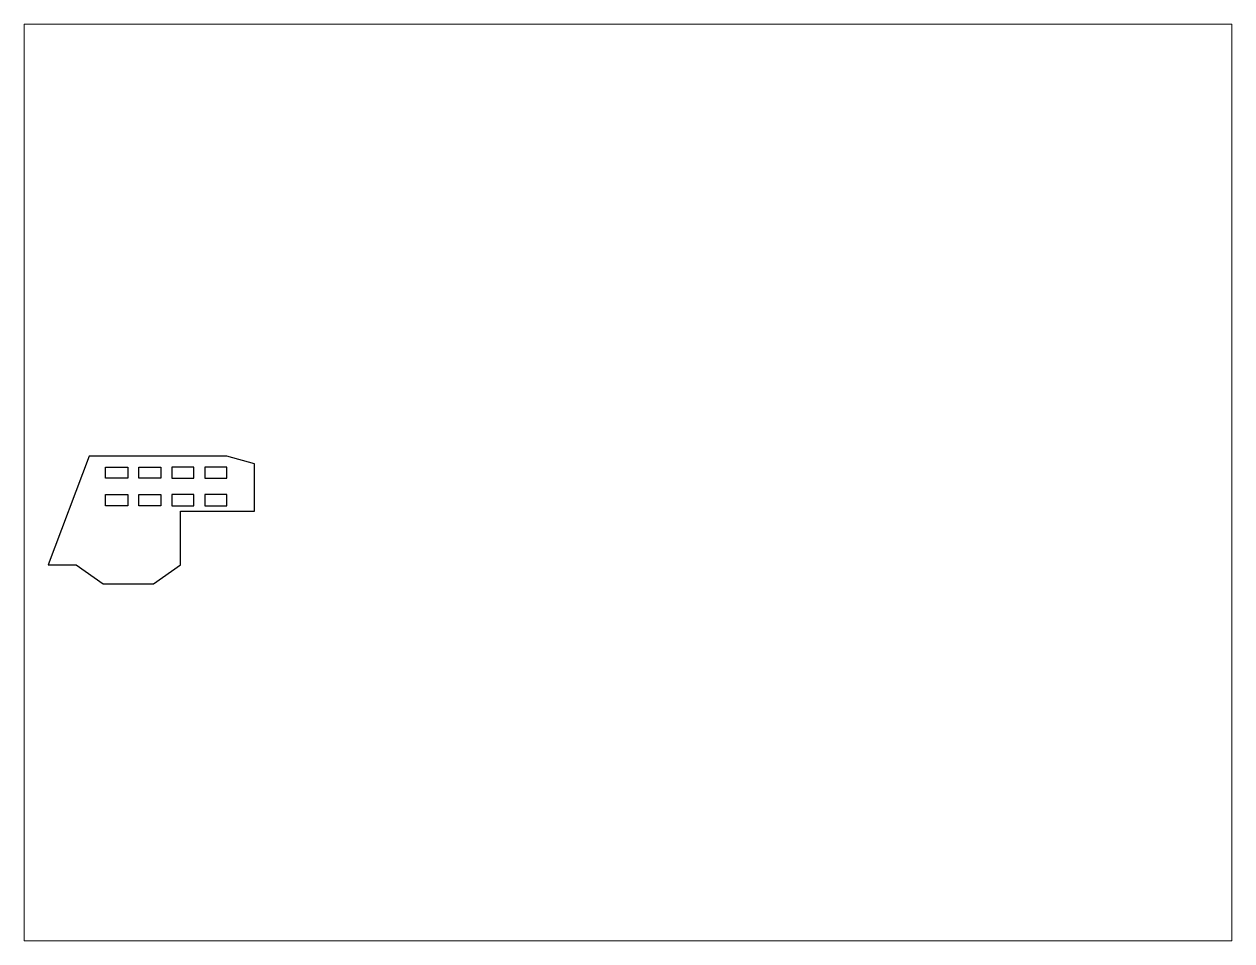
# Paper-space layout 'Układ1' of a CAD drawing. Header units: millimetres. Extents: x 26 to 231, y 20 to 176.
# The model-space entities are those that its viewports show. They can reach past a viewport. Long polylines and large blocks are cut down to what shows.
import ezdxf

# ---------------------------------------------------------------- set-up
doc = ezdxf.new("R2010")
doc.units = ezdxf.units.MM

msp = doc.modelspace()

# ---------------------------------------------------------------- linework, layer by layer
for p, q in [((96.999, 148.7), (60, 50)), ((221.999, 148.7), (96.999, 148.7)), ((246.999, 141.7), (221.999, 148.7)), ((141.999, 128.7), (141.999, 138.7)), ((141.999, 138.7), (161.999, 138.7)), ((161.999, 138.7), (161.999, 128.7)), ((191.999, 138.7), (171.999, 138.7)), ((171.999, 138.7), (171.999, 128.7)), ((191.999, 128.7), (191.999, 138.7)), ((221.999, 138.7), (201.999, 138.7)), ((201.999, 138.7), (201.999, 128.7)), ((221.999, 128.7), (221.999, 138.7)), ((246.999, 98.7), (246.999, 141.7)), ((161.999, 128.7), (141.999, 128.7)), ((171.999, 128.7), (191.999, 128.7)), ((201.999, 128.7), (221.999, 128.7)), ((111.999, 113.7), (131.999, 113.7)), ((111.999, 103.7), (111.999, 113.7)), ((131.999, 113.7), (131.999, 103.7)), ((141.999, 103.7), (141.999, 113.7)), ((141.999, 113.7), (161.999, 113.7)), ((161.999, 113.7), (161.999, 103.7)), ((191.999, 113.7), (171.999, 113.7)), ((171.999, 113.7), (171.999, 103.7)), ((191.999, 103.7), (191.999, 113.7)), ((221.999, 113.7), (201.999, 113.7)), ((201.999, 113.7), (201.999, 103.7)), ((221.999, 103.7), (221.999, 113.7)), ((131.999, 103.7), (111.999, 103.7)), ((161.999, 103.7), (141.999, 103.7)), ((171.999, 103.7), (191.999, 103.7)), ((179.999, 50), (179.999, 98.7)), ((179.999, 98.7), (246.999, 98.7)), ((201.999, 103.7), (221.999, 103.7)), ((60, 50), (85.25, 50)), ((85.25, 50), (109.825, 32.793)), ((109.825, 32.793), (155.425, 32.793))]:
    msp.add_line(p, q)
at = {"color": 244, "true_color": 0x991b1e}
for p, q in [((111.999, 138.7), (131.999, 138.7)), ((111.999, 128.7), (111.999, 138.7)), ((131.999, 138.7), (131.999, 128.7)), ((131.999, 128.7), (111.999, 128.7)), ((155.425, 32.793), (179.999, 50))]:
    msp.add_line(p, q, dxfattribs=at)

psp = doc.layouts.new('Układ1')

# ---------------------------------------------------------------- viewports
at = {"layer": '0', "lineweight": 211}
psp.add_viewport(center=(128.5, 97.5), size=(205.6, 156), view_center_point=(585.456, 124.719), view_height=830.5164, dxfattribs=at)

doc.saveas('drawing.dxf')
